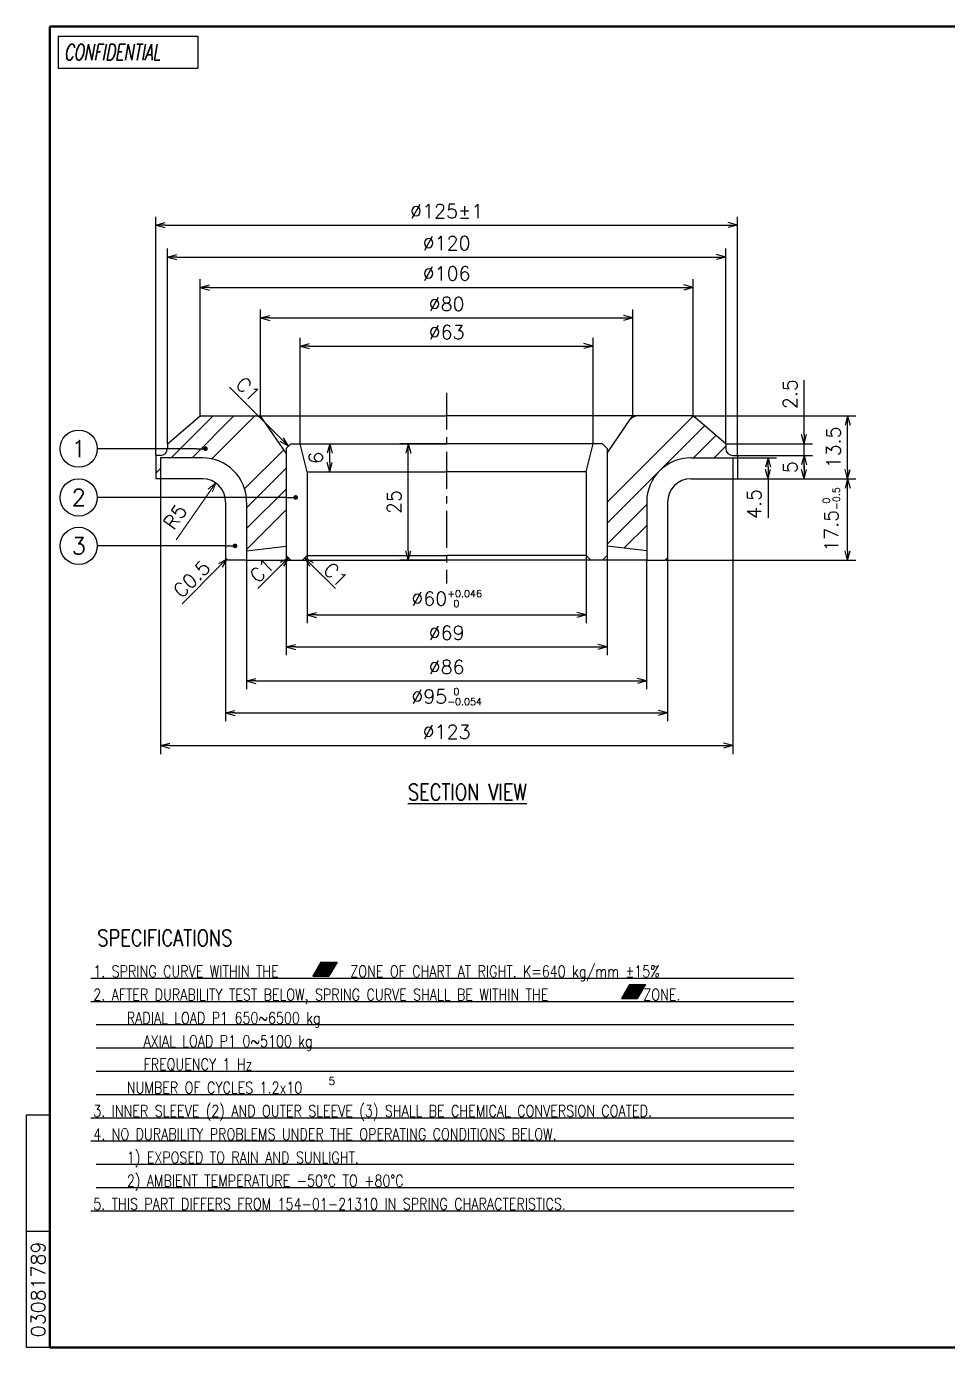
# Model space of a CAD drawing. Header units: millimetres. Extents: x 9 to 405, y 6 to 290.
# Drawn here: x 9.5 to 207.5, y 6.5 to 290.5 of the extents above; entities that cross this region are included whole.
import ezdxf
from ezdxf.enums import TextEntityAlignment as Align

# ---------------------------------------------------------------- set-up
doc = ezdxf.new("R2010")
doc.units = ezdxf.units.MM
doc.header["$LTSCALE"] = 0.25
doc.linetypes.add('CENTER', pattern=[50.8, 31.75, -6.35, 6.35, -6.35])
doc.layers.get('0').update_dxf_attribs({"linetype": 'CONTINUOUS'})
for name, color, linetype in [('1', 4, 'CONTINUOUS'), ('CENTER', 1, 'CENTER'), ('GAWA', 2, 'CONTINUOUS'), ('SCALE', 4, 'CONTINUOUS')]:
    doc.layers.add(name, color=color, linetype=linetype)
doc.layers.add('AM_5_SCALE', color=4, linetype='CONTINUOUS', lineweight=20)
doc.layers.add('AM_BOR_GAWA', color=2, linetype='CONTINUOUS', lineweight=40)
doc.styles.add('ITL-SET', font='ITALIC', dxfattribs={"bigfont": 'BIGFONT'})
doc.styles.add('ROMANS_EN', font='romans.shx')
doc.styles.get("Standard").update_dxf_attribs({"font": 'txt.shx', "bigfont": 'extfont2.shx'})
doc.dimstyles.new('AM_JIS$4', dxfattribs={"dimtxt": 3, "dimasz": 2, "dimexe": 1.8, "dimexo": 1, "dimgap": 1.5, "dimtad": 3, "dimdec": 3, "dimzin": 9, "dimtxsty": 'STANDARD', "dimblk": 'OPEN30', "dimcen": 1, "dimclrd": 256, "dimclre": 256, "dimclrt": 4, "dimazin": 2, "dimtm": 1e-09, "dimtfac": 0.71, "dimtdec": 3, "dimtmove": 0, "dimatfit": 3, "dimldrblk": 'OPEN30', "dimlwd": -1, "dimlwe": -1, "dimarcsym": 1})
doc.dimstyles.new('YAZ1', dxfattribs={"dimtxt": 3, "dimasz": 2, "dimexe": 1.8, "dimexo": 0.1, "dimgap": 0, "dimtad": 1, "dimdec": 3, "dimzin": 9, "dimtxsty": 'STANDARD', "dimblk": 'YAZ1', "dimblk1": 'YAZ1', "dimblk2": 'YAZ1', "dimsah": 1, "dimcen": 0.1, "dimclrd": 256, "dimclre": 256, "dimclrt": 256, "dimazin": 3, "dimtfac": 1, "dimtdec": 3, "dimtmove": 2, "dimatfit": 1, "dimldrblk": 'YAZ1', "dimtvp": 1, "dimtzin": 9})

# ---------------------------------------------------------------- blocks, each defined once
blk = doc.blocks.new('YAZ1')
for p, q in [((0, 0), (-1, 0.27)), ((0, 0), (-1, -0.27)), ((-1, 0), (0, 0))]:
    blk.add_line(p, q)
blk = doc.blocks.new('*D4')
at = {"layer": 'SCALE', "lineweight": -2, "transparency": 16777216}
for p, q in [((68.32, 200.86), (68.32, 223.58)), ((70.32, 221.78), (129.32, 221.78)), ((131.32, 200.86), (131.32, 223.58))]:
    blk.add_line(p, q, dxfattribs=at)
at = {"layer": 'SCALE', "lineweight": -2, "transparency": 16777216, "xscale": 2, "yscale": 2, "zscale": 2, "rotation": 180}
blk.add_blockref('YAZ1', (68.32, 221.78), dxfattribs=at)
at = {"layer": 'SCALE', "lineweight": -2, "transparency": 16777216, "xscale": 2, "yscale": 2, "zscale": 2}
blk.add_blockref('YAZ1', (131.32, 221.78), dxfattribs=at)
at = {"layer": 'SCALE', "transparency": 16777216, "insert": (99.82, 224.78), "char_height": 3, "attachment_point": 5}
blk.add_mtext('\\A1;%%c63', dxfattribs=at)
blk = doc.blocks.new('*D5')
at = {"layer": 'SCALE', "lineweight": -2, "transparency": 16777216}
for p, q in [((59.82, 206.86), (59.82, 229.63)), ((61.82, 227.83), (137.82, 227.83)), ((139.82, 206.86), (139.82, 229.63))]:
    blk.add_line(p, q, dxfattribs=at)
at = {"layer": 'SCALE', "lineweight": -2, "transparency": 16777216, "xscale": 2, "yscale": 2, "zscale": 2, "rotation": 180}
blk.add_blockref('YAZ1', (59.82, 227.83), dxfattribs=at)
at = {"layer": 'SCALE', "lineweight": -2, "transparency": 16777216, "xscale": 2, "yscale": 2, "zscale": 2}
blk.add_blockref('YAZ1', (139.82, 227.83), dxfattribs=at)
at = {"layer": 'SCALE', "transparency": 16777216, "insert": (99.82, 230.83), "char_height": 3, "attachment_point": 5}
blk.add_mtext('\\A1;%%c80', dxfattribs=at)
blk = doc.blocks.new('*D6')
at = {"layer": 'SCALE', "lineweight": -2, "transparency": 16777216}
for p, q in [((46.82, 206.86), (46.82, 236.18)), ((152.82, 206.86), (152.82, 236.18)), ((48.82, 234.38), (150.82, 234.38))]:
    blk.add_line(p, q, dxfattribs=at)
at = {"layer": 'SCALE', "lineweight": -2, "transparency": 16777216, "xscale": 2, "yscale": 2, "zscale": 2, "rotation": 180}
blk.add_blockref('YAZ1', (46.82, 234.38), dxfattribs=at)
at = {"layer": 'SCALE', "lineweight": -2, "transparency": 16777216, "xscale": 2, "yscale": 2, "zscale": 2}
blk.add_blockref('YAZ1', (152.82, 234.38), dxfattribs=at)
at = {"layer": 'SCALE', "transparency": 16777216, "insert": (99.82, 237.38), "char_height": 3, "attachment_point": 5}
blk.add_mtext('\\A1;%%c106', dxfattribs=at)
blk = doc.blocks.new('*D7')
at = {"layer": 'SCALE', "lineweight": -2, "transparency": 16777216}
for p, q in [((39.82, 200.86), (39.82, 242.73)), ((159.82, 200.86), (159.82, 242.73)), ((41.82, 240.93), (157.82, 240.93))]:
    blk.add_line(p, q, dxfattribs=at)
at = {"layer": 'SCALE', "lineweight": -2, "transparency": 16777216, "xscale": 2, "yscale": 2, "zscale": 2, "rotation": 180}
blk.add_blockref('YAZ1', (39.82, 240.93), dxfattribs=at)
at = {"layer": 'SCALE', "lineweight": -2, "transparency": 16777216, "xscale": 2, "yscale": 2, "zscale": 2}
blk.add_blockref('YAZ1', (159.82, 240.93), dxfattribs=at)
at = {"layer": 'SCALE', "transparency": 16777216, "insert": (99.82, 243.93), "char_height": 3, "attachment_point": 5}
blk.add_mtext('\\A1;%%c120', dxfattribs=at)
blk = doc.blocks.new('*D8')
at = {"layer": 'SCALE', "lineweight": -2, "transparency": 16777216}
for p, q in [((37.32, 198.36), (37.32, 249.58)), ((39.32, 247.78), (160.32, 247.78)), ((162.32, 198.36), (162.32, 249.58))]:
    blk.add_line(p, q, dxfattribs=at)
at = {"layer": 'SCALE', "lineweight": -2, "transparency": 16777216, "xscale": 2, "yscale": 2, "zscale": 2, "rotation": 180}
blk.add_blockref('YAZ1', (37.32, 247.78), dxfattribs=at)
at = {"layer": 'SCALE', "lineweight": -2, "transparency": 16777216, "xscale": 2, "yscale": 2, "zscale": 2}
blk.add_blockref('YAZ1', (162.32, 247.78), dxfattribs=at)
at = {"layer": 'SCALE', "transparency": 16777216, "insert": (99.82, 250.78), "char_height": 3, "attachment_point": 5}
blk.add_mtext('\\A1;%%c125±1', dxfattribs=at)
blk = doc.blocks.new('*D9')
at = {"layer": 'SCALE', "lineweight": -2, "transparency": 16777216}
for p, q in [((68.42, 200.76), (76.49, 200.76)), ((74.69, 196.76), (74.69, 198.76)), ((69.92, 194.76), (76.49, 194.76))]:
    blk.add_line(p, q, dxfattribs=at)
at = {"layer": 'SCALE', "lineweight": -2, "transparency": 16777216, "xscale": 2, "yscale": 2, "zscale": 2}
for p, rotation in [((74.69, 200.76), 90), ((74.69, 194.76), 270)]:
    blk.add_blockref('YAZ1', p, dxfattribs=dict(at, rotation=rotation))
at = {"layer": 'SCALE', "transparency": 16777216, "insert": (71.69, 197.76), "char_height": 3, "attachment_point": 5, "rotation": 90}
blk.add_mtext('\\A1;6', dxfattribs=at)
blk = doc.blocks.new('*D10')
at = {"layer": 'SCALE', "lineweight": -2, "transparency": 16777216}
for p, q in [((99.72, 200.76), (89.76, 200.76)), ((91.56, 177.76), (91.56, 198.76)), ((99.72, 175.76), (89.76, 175.76))]:
    blk.add_line(p, q, dxfattribs=at)
at = {"layer": 'SCALE', "lineweight": -2, "transparency": 16777216, "xscale": 2, "yscale": 2, "zscale": 2}
for p, rotation in [((91.56, 200.76), 90), ((91.56, 175.76), 270)]:
    blk.add_blockref('YAZ1', p, dxfattribs=dict(at, rotation=rotation))
at = {"layer": 'SCALE', "transparency": 16777216, "insert": (88.56, 188.26), "char_height": 3, "attachment_point": 5, "rotation": 90}
blk.add_mtext('\\A1;25', dxfattribs=at)
blk = doc.blocks.new('*D11')
at = {"layer": 'SCALE', "lineweight": -2, "transparency": 16777216}
for p, q in [((69.82, 176.66), (69.82, 162.19)), ((129.82, 176.66), (129.82, 162.19)), ((71.82, 163.99), (127.82, 163.99))]:
    blk.add_line(p, q, dxfattribs=at)
at = {"layer": 'SCALE', "lineweight": -2, "transparency": 16777216, "xscale": 2, "yscale": 2, "zscale": 2, "rotation": 180}
blk.add_blockref('YAZ1', (69.82, 163.99), dxfattribs=at)
at = {"layer": 'SCALE', "lineweight": -2, "transparency": 16777216, "xscale": 2, "yscale": 2, "zscale": 2}
blk.add_blockref('YAZ1', (129.82, 163.99), dxfattribs=at)
at = {"layer": 'SCALE', "transparency": 16777216, "insert": (99.82, 167.49), "char_height": 3, "attachment_point": 5}
blk.add_mtext('\\A1;%%c60{\\H1.500000;\\S+0.046^  0;}', dxfattribs=at)
blk = doc.blocks.new('*D12')
at = {"layer": 'SCALE', "lineweight": -2, "transparency": 16777216}
for p, q in [((65.32, 176.66), (65.32, 155.33)), ((134.32, 176.66), (134.32, 155.33)), ((67.32, 157.13), (132.32, 157.13))]:
    blk.add_line(p, q, dxfattribs=at)
at = {"layer": 'SCALE', "lineweight": -2, "transparency": 16777216, "xscale": 2, "yscale": 2, "zscale": 2, "rotation": 180}
blk.add_blockref('YAZ1', (65.32, 157.13), dxfattribs=at)
at = {"layer": 'SCALE', "lineweight": -2, "transparency": 16777216, "xscale": 2, "yscale": 2, "zscale": 2}
blk.add_blockref('YAZ1', (134.32, 157.13), dxfattribs=at)
at = {"layer": 'SCALE', "transparency": 16777216, "insert": (99.82, 160.13), "char_height": 3, "attachment_point": 5}
blk.add_mtext('\\A1;%%c69', dxfattribs=at)
blk = doc.blocks.new('*D13')
at = {"layer": 'SCALE', "lineweight": -2, "transparency": 16777216}
for p, q in [((56.82, 175.66), (56.82, 148)), ((142.82, 175.66), (142.82, 148)), ((58.82, 149.8), (140.82, 149.8))]:
    blk.add_line(p, q, dxfattribs=at)
at = {"layer": 'SCALE', "lineweight": -2, "transparency": 16777216, "xscale": 2, "yscale": 2, "zscale": 2, "rotation": 180}
blk.add_blockref('YAZ1', (56.82, 149.8), dxfattribs=at)
at = {"layer": 'SCALE', "lineweight": -2, "transparency": 16777216, "xscale": 2, "yscale": 2, "zscale": 2}
blk.add_blockref('YAZ1', (142.82, 149.8), dxfattribs=at)
at = {"layer": 'SCALE', "transparency": 16777216, "insert": (99.82, 152.8), "char_height": 3, "attachment_point": 5}
blk.add_mtext('\\A1;%%c86', dxfattribs=at)
blk = doc.blocks.new('*D14')
at = {"layer": 'SCALE', "lineweight": -2, "transparency": 16777216}
for p, q in [((38.32, 193.16), (38.32, 134.09)), ((161.32, 193.16), (161.32, 134.09)), ((40.32, 135.89), (159.32, 135.89))]:
    blk.add_line(p, q, dxfattribs=at)
at = {"layer": 'SCALE', "lineweight": -2, "transparency": 16777216, "xscale": 2, "yscale": 2, "zscale": 2, "rotation": 180}
blk.add_blockref('YAZ1', (38.32, 135.89), dxfattribs=at)
at = {"layer": 'SCALE', "lineweight": -2, "transparency": 16777216, "xscale": 2, "yscale": 2, "zscale": 2}
blk.add_blockref('YAZ1', (161.32, 135.89), dxfattribs=at)
at = {"layer": 'SCALE', "transparency": 16777216, "insert": (99.82, 138.89), "char_height": 3, "attachment_point": 5}
blk.add_mtext('\\A1;%%c123', dxfattribs=at)
blk = doc.blocks.new('*D15')
at = {"layer": 'SCALE', "lineweight": -2, "transparency": 16777216}
for p, q in [((52.32, 176.16), (52.32, 141.13)), ((147.32, 176.16), (147.32, 141.13)), ((54.32, 142.93), (145.32, 142.93))]:
    blk.add_line(p, q, dxfattribs=at)
at = {"layer": 'SCALE', "lineweight": -2, "transparency": 16777216, "xscale": 2, "yscale": 2, "zscale": 2, "rotation": 180}
blk.add_blockref('YAZ1', (52.32, 142.93), dxfattribs=at)
at = {"layer": 'SCALE', "lineweight": -2, "transparency": 16777216, "xscale": 2, "yscale": 2, "zscale": 2}
blk.add_blockref('YAZ1', (147.32, 142.93), dxfattribs=at)
at = {"layer": 'SCALE', "transparency": 16777216, "insert": (99.82, 146.43), "char_height": 3, "attachment_point": 5}
blk.add_mtext('\\A1;%%c95{\\H1.500000;\\S 0^ -0.054;}', dxfattribs=at)
blk = doc.blocks.new('*D16')
at = {"layer": 'SCALE', "lineweight": -2, "transparency": 16777216}
for p, q in [((161.42, 197.76), (170.73, 197.76)), ((162.42, 193.26), (170.73, 193.26)), ((168.93, 195.76), (168.93, 195.26)), ((168.93, 193.26), (168.93, 184.85))]:
    blk.add_line(p, q, dxfattribs=at)
at = {"layer": 'SCALE', "lineweight": -2, "transparency": 16777216, "xscale": 2, "yscale": 2, "zscale": 2}
for p, rotation in [((168.93, 197.76), 90), ((168.93, 193.26), 270)]:
    blk.add_blockref('YAZ1', p, dxfattribs=dict(at, rotation=rotation))
at = {"layer": 'SCALE', "transparency": 16777216, "insert": (165.93, 187.85), "char_height": 3, "attachment_point": 5, "rotation": 90}
blk.add_mtext('\\A1;4.5', dxfattribs=at)
blk = doc.blocks.new('*D17')
at = {"layer": 'SCALE', "lineweight": -2, "transparency": 16777216}
for p, q in [((162.42, 198.26), (178.47, 198.26)), ((176.67, 195.26), (176.67, 196.26)), ((162.42, 193.26), (178.47, 193.26))]:
    blk.add_line(p, q, dxfattribs=at)
at = {"layer": 'SCALE', "lineweight": -2, "transparency": 16777216, "xscale": 2, "yscale": 2, "zscale": 2}
for p, rotation in [((176.67, 198.26), 90), ((176.67, 193.26), 270)]:
    blk.add_blockref('YAZ1', p, dxfattribs=dict(at, rotation=rotation))
at = {"layer": 'SCALE', "transparency": 16777216, "insert": (173.67, 195.76), "char_height": 3, "attachment_point": 5, "rotation": 90}
blk.add_mtext('\\A1;5', dxfattribs=at)
blk = doc.blocks.new('*D18')
at = {"layer": 'SCALE', "lineweight": -2, "transparency": 16777216}
for p, q in [((176.67, 202.76), (176.67, 214.45)), ((159.69, 200.76), (178.47, 200.76)), ((176.67, 198.26), (176.67, 200.76)), ((162.19, 198.26), (178.47, 198.26)), ((176.67, 196.26), (176.67, 194.26))]:
    blk.add_line(p, q, dxfattribs=at)
at = {"layer": 'SCALE', "lineweight": -2, "transparency": 16777216, "xscale": 2, "yscale": 2, "zscale": 2}
for p, rotation in [((176.67, 200.76), 270), ((176.67, 198.26), 90)]:
    blk.add_blockref('YAZ1', p, dxfattribs=dict(at, rotation=rotation))
at = {"layer": 'SCALE', "transparency": 16777216, "insert": (173.67, 211.45), "char_height": 3, "attachment_point": 5, "rotation": 90}
blk.add_mtext('\\A1;2.5', dxfattribs=at)
blk = doc.blocks.new('*D19')
at = {"layer": 'SCALE', "lineweight": -2, "transparency": 16777216}
for p, q in [((162.42, 193.26), (187.81, 193.26)), ((186.01, 177.76), (186.01, 191.26)), ((146.92, 175.76), (187.81, 175.76))]:
    blk.add_line(p, q, dxfattribs=at)
at = {"layer": 'SCALE', "lineweight": -2, "transparency": 16777216, "xscale": 2, "yscale": 2, "zscale": 2}
for p, rotation in [((186.01, 193.26), 90), ((186.01, 175.76), 270)]:
    blk.add_blockref('YAZ1', p, dxfattribs=dict(at, rotation=rotation))
at = {"layer": 'SCALE', "transparency": 16777216, "insert": (182.51, 184.51), "char_height": 3, "attachment_point": 5, "rotation": 90}
blk.add_mtext('\\A1;17.5{\\H1.500000;\\S 0^ -0.5;}', dxfattribs=at)
blk = doc.blocks.new('*D20')
at = {"layer": 'SCALE', "lineweight": -2, "transparency": 16777216}
for p, q in [((152.92, 206.76), (187.81, 206.76)), ((186.01, 195.26), (186.01, 204.76)), ((162.42, 193.26), (187.81, 193.26))]:
    blk.add_line(p, q, dxfattribs=at)
at = {"layer": 'SCALE', "lineweight": -2, "transparency": 16777216, "xscale": 2, "yscale": 2, "zscale": 2}
for p, rotation in [((186.01, 206.76), 90), ((186.01, 193.26), 270)]:
    blk.add_blockref('YAZ1', p, dxfattribs=dict(at, rotation=rotation))
at = {"layer": 'SCALE', "transparency": 16777216, "insert": (183.01, 200.01), "char_height": 3, "attachment_point": 5, "rotation": 90}
blk.add_mtext('\\A1;13.5', dxfattribs=at)
blk = doc.blocks.new('BALOON')
at = {"layer": 'SCALE', "linetype": 'Continuous'}
blk.add_circle((0, 0), 5, dxfattribs=at)
blk.add_attdef('NO', text='', height=4.5, dxfattribs=at).set_placement((0, 0), align=Align.MIDDLE_CENTER)
blk = doc.blocks.new('DOT1', base_point=(184, 131))
blk.add_line((183, 131), (184, 131))
at = {"const_width": 0.25}
blk.add_lwpolyline([(183.875, 131, 1), (184.125, 131, 1)], format="xyb", close=True, dxfattribs=at)
blk = doc.blocks.new('A3-format')
at = {"layer": 'AM_BOR_GAWA', "color": 2}
for p, q in [((14.5, 290.5), (405.5, 290.5)), ((14.5, 6.5), (14.5, 290.5)), ((405.5, 6.5), (14.5, 6.5))]:
    blk.add_line(p, q, dxfattribs=at)
blk = doc.blocks.new('A3-title-bg')
at = {"layer": 'GAWA', "color": 0}
for p, q in [((-389.17, 281.94), (-359.17, 281.94)), ((-389.17, 281.94), (-389.17, 275.02)), ((-359.17, 281.94), (-359.17, 275.02)), ((-389.17, 275.02), (-359.17, 275.02))]:
    blk.add_line(p, q, dxfattribs=at)
at = {"layer": 'AM_BOR_GAWA', "color": 4, "lineweight": 20}
for tag, p in [('USER-NAME{18}', (-81.23, 22.07)), ('NAME{20}', (-81.23, 12.16)), ('NUMBER{20}', (-81.11, 2.45))]:
    blk.add_attdef(tag, p, '', height=4, dxfattribs=at)
blk.add_attdef('CADNO', text='', height=3, rotation=90, dxfattribs=at).set_placement((-393.5, 12.5), align=Align.MIDDLE_CENTER)
for tag, p in [('APPROVAL{6}', (-174.5, 6)), ('CHECK{6}', (-155.5, 6)), ('DRAW{6}', (-136.5, 6)), ('DATE{7}', (-115.5, 6)), ('GEN-TITLE-SCA{4}', (-97.5, 6))]:
    blk.add_attdef(tag, text='', height=3, dxfattribs=at).set_placement(p, align=Align.MIDDLE_CENTER)
at = {"layer": 'GAWA', "color": 0, "style": 'ITL-SET', "width": 0.65}
blk.add_text('CONFIDENTIAL', height=3.5, dxfattribs=at).set_placement((-387.88, 276.72))
blk = doc.blocks.new('_Open30')
at = {"color": 0, "linetype": 'ByBlock', "lineweight": -2}
for p, q in [((-1, 0.27), (0, 0)), ((0, 0), (-1, -0.27)), ((0, 0), (-1, 0))]:
    blk.add_line(p, q, dxfattribs=at)
blk = doc.blocks.new('*D35')
at = {"layer": 'AM_5_SCALE', "linetype": 'ByBlock', "transparency": 16777216}
blk.add_line((41.66, 180.11), (49.04, 190.73), dxfattribs=at)
at = {"layer": 'AM_5_SCALE', "transparency": 16777216, "xscale": 2, "yscale": 2, "zscale": 2, "rotation": 55.22444413814486}
blk.add_blockref('_Open30', (50.18, 192.37), dxfattribs=at)
at = {"layer": 'AM_5_SCALE', "color": 4, "transparency": 16777216, "insert": (41.48, 185.1), "char_height": 3, "attachment_point": 5, "rotation": 55.2244}
blk.add_mtext('R5', dxfattribs=at)

msp = doc.modelspace()

# ---------------------------------------------------------------- hatches: boundary and pattern name
at = {"layer": 'SCALE'}
h = msp.add_hatch(dxfattribs=at)
h.set_pattern_fill('ANSI34', color=256)
h.paths.add_polyline_path([(60.925, 205.1626), (59.4392, 206.6484, 0.08511802), (58.7729, 206.7626), (47.5648, 206.7626, 0.17903345), (46.2632, 206.2812), (39.825, 200.7626), (39.825, 199.7226), (39.8244, 199.7226, -0.40640737), (38.325, 198.2626), (37.325, 198.2626), (37.325, 193.2626), (38.325, 193.2626), (38.325, 197.7626), (47.325, 197.7626, -0.38407879), (56.7737, 189.2486), (65.325, 189.2486), (65.325, 198.7626)])
h.paths.add_polyline_path([(48.2441, 199.7226, -1), (47.7441, 199.7226, -1)], flags=16)
h.paths.add_polyline_path([(65.325, 189.2486), (56.7737, 189.2486, -0.02599863), (56.825, 188.2626), (56.825, 177.7626), (65.325, 178.7626)])
h.paths.add_polyline_path([(159.825, 200.7626), (153.3867, 206.2812, 0.17903345), (152.0851, 206.7626), (140.877, 206.7626, 0.24697252), (139.2289, 205.8957), (134.325, 198.7626), (134.325, 178.7626), (142.825, 177.7626), (142.825, 188.2626, -0.41421356), (152.325, 197.7626), (161.325, 197.7626), (161.325, 193.2626), (162.325, 193.2626), (162.325, 198.2626), (161.325, 198.2626, -0.41421356), (159.825, 199.7626)])
h = msp.add_hatch(dxfattribs=at)
h.set_pattern_fill('ANSI31', color=256, scale=0.25, angle=90, style=0)
h.set_pattern_definition([(225, (-1.625, 1.625), (0.1403165, -0.1403165), [])])
h.paths.add_polyline_path([(76.2598, 89.3629), (72.7957, 89.3629), (71.0636, 86.3629), (74.5277, 86.3629)])
h = msp.add_hatch(dxfattribs=at)
h.set_pattern_fill('ANSI31', color=256, scale=0.25, style=0)
h.set_pattern_definition([(45, (1.625, 1.625), (-0.1403165, 0.1403165), [])])
h.paths.add_polyline_path([(142.5722, 84.5169), (139.1081, 84.5169), (137.376, 81.5169), (140.8401, 81.5169)])

# ---------------------------------------------------------------- linework, layer by layer
for p, q in [((39.825, 200.7626), (46.2632, 206.2812)), ((47.5648, 206.7626), (58.7729, 206.7626)), ((59.825, 206.7626), (99.825, 206.7626)), ((65.325, 198.7626), (60.421, 205.8957)), ((139.825, 206.7626), (99.825, 206.7626)), ((134.325, 198.7626), (139.2289, 205.8957)), ((152.0851, 206.7626), (140.877, 206.7626)), ((159.825, 200.7626), (153.3867, 206.2812)), ((39.825, 200.7626), (39.825, 199.7626)), ((65.325, 199.7626), (66.325, 200.7626)), ((65.325, 199.7626), (65.325, 176.7626)), ((66.325, 200.7626), (99.825, 200.7626)), ((69.825, 194.7626), (68.325, 200.7626)), ((133.325, 200.7626), (99.825, 200.7626)), ((129.825, 194.7626), (131.325, 200.7626)), ((134.325, 199.7626), (133.325, 200.7626)), ((134.325, 199.7626), (134.325, 176.7626)), ((159.825, 200.7626), (159.825, 199.7626)), ((37.325, 198.2626), (37.325, 193.2626)), ((38.325, 198.2626), (37.325, 198.2626)), ((38.325, 197.7626), (38.325, 193.2626)), ((47.325, 197.7626), (38.325, 197.7626)), ((152.325, 197.7626), (161.325, 197.7626)), ((161.325, 198.2626), (162.325, 198.2626)), ((161.325, 197.7626), (161.325, 193.2626)), ((162.325, 198.2626), (162.325, 193.2626)), ((38.325, 193.2626), (37.325, 193.2626)), ((47.325, 193.2626), (38.325, 193.2626)), ((69.825, 194.7626), (69.825, 176.7626)), ((69.825, 194.7626), (99.825, 194.7626)), ((129.825, 194.7626), (99.825, 194.7626)), ((129.825, 194.7626), (129.825, 176.7626)), ((152.325, 193.2626), (161.325, 193.2626)), ((161.325, 193.2626), (162.325, 193.2626)), ((52.325, 188.2626), (52.325, 176.2626)), ((56.825, 188.2626), (56.825, 175.7626)), ((142.825, 188.2626), (142.825, 175.7626)), ((147.325, 188.2626), (147.325, 176.2626)), ((52.325, 176.2626), (52.825, 175.7626)), ((56.825, 177.7626), (65.325, 178.7626)), ((65.325, 176.7626), (66.325, 175.7626)), ((69.825, 176.7626), (68.825, 175.7626)), ((69.825, 176.7626), (99.825, 176.7626)), ((129.825, 176.7626), (99.825, 176.7626)), ((129.825, 176.7626), (130.825, 175.7626)), ((134.325, 176.7626), (133.325, 175.7626)), ((142.825, 177.7626), (134.325, 178.7626)), ((147.325, 176.2626), (146.825, 175.7626)), ((56.825, 175.7626), (52.825, 175.7626)), ((56.825, 175.7626), (66.325, 175.7626)), ((66.325, 175.7626), (68.825, 175.7626)), ((68.825, 175.7626), (99.825, 175.7626)), ((130.825, 175.7626), (99.825, 175.7626)), ((133.325, 175.7626), (130.825, 175.7626)), ((142.825, 175.7626), (133.325, 175.7626)), ((142.825, 175.7626), (146.825, 175.7626))]:
    msp.add_line(p, q)
for centre, radius, start, end in [((47.5648, 204.7626), 2, 90, 130.601295), ((58.7729, 204.7626), 2, 34.508523, 90), ((140.877, 204.7626), 2, 90, 145.491477), ((152.0851, 204.7626), 2, 49.398705, 90), ((38.325, 199.7626), 1.5, 270, 0), ((161.325, 199.7626), 1.5, 180, 270), ((47.325, 188.2626), 9.5, 0, 90), ((152.325, 188.2626), 9.5, 90, 180), ((47.325, 188.2626), 5, 0, 90), ((152.325, 188.2626), 5, 90, 180)]:
    msp.add_arc(centre, radius, start, end)
at = {"layer": '1'}
for p, q in [((23.3798, 85.9211), (174.4825, 85.9211)), ((23.3798, 80.9211), (174.4825, 80.9211)), ((24.482, 75.9211), (174.4825, 75.9211)), ((24.482, 70.9211), (174.4825, 70.9211)), ((24.482, 65.9211), (174.4825, 65.9211)), ((24.482, 60.9211), (174.4825, 60.9211)), ((23.3798, 55.9211), (174.4825, 55.9211)), ((23.3798, 50.9211), (174.4825, 50.9211)), ((24.482, 45.9211), (174.4825, 45.9211)), ((24.482, 40.9211), (174.4825, 40.9211)), ((23.3798, 35.9211), (174.4825, 35.9211))]:
    msp.add_line(p, q, dxfattribs=at)
at = {"layer": 'CENTER'}
msp.add_line((99.825, 211.7626), (99.825, 170.7626), dxfattribs=at)
at = {"layer": 'GAWA'}
for p, q in [((9.5, 31.5), (9.5, 56.5)), ((9.5, 56.5), (14.5, 56.5)), ((9.5, 6.5), (9.5, 31.5)), ((9.5, 31.5), (14.5, 31.5)), ((14.5, 6.5), (9.5, 6.5))]:
    msp.add_line(p, q, dxfattribs=at)
at = {"layer": 'SCALE'}
for p, q in [((64.4107, 201.6769), (53.1202, 212.9674)), ((46.2632, 206.2812), (46.825, 206.7626)), ((46.825, 206.7626), (47.5648, 206.7626)), ((58.7729, 206.7626), (59.825, 206.7626)), ((60.421, 205.8957), (59.825, 206.7626)), ((139.2289, 205.8957), (139.825, 206.7626)), ((140.877, 206.7626), (139.825, 206.7626)), ((152.825, 206.7626), (152.0851, 206.7626)), ((153.3867, 206.2812), (152.825, 206.7626)), ((45.9941, 199.7226), (24.7357, 199.7226)), ((65.3786, 189.2486), (24.7357, 189.2486)), ((52.3381, 178.8385), (24.7357, 178.8385)), ((51.1607, 174.5984), (42.946, 166.3837)), ((64.4107, 174.8484), (59.2089, 169.6466)), ((70.7392, 174.8484), (75.941, 169.6466)), ((72.7957, 89.3629), (71.0636, 86.3629)), ((72.7957, 89.3629), (76.2598, 89.3629)), ((76.2598, 89.3629), (74.5277, 86.3629)), ((71.0636, 86.3629), (74.5277, 86.3629)), ((139.1081, 84.5169), (137.376, 81.5169)), ((139.1081, 84.5169), (142.5722, 84.5169)), ((142.5722, 84.5169), (140.8401, 81.5169)), ((137.376, 81.5169), (140.8401, 81.5169))]:
    msp.add_line(p, q, dxfattribs=at)

# ---------------------------------------------------------------- block references
msp.add_blockref('A3-format', (0, 0), dxfattribs=at)
ref = msp.add_blockref('A3-title-bg', (405.5, 6.5), dxfattribs=at)
ref.add_attrib('CADNO', '03081789', dxfattribs={"layer": 'AM_BOR_GAWA', "color": 4, "lineweight": 20, "height": 3, "rotation": 90}).set_placement((12, 19), align=Align.MIDDLE_CENTER)
at = {"layer": 'SCALE', "xscale": 0.8, "yscale": 0.8, "zscale": 0.8}
for p, values in [((20.7357, 199.7226), {'NO': '1'}), ((20.7357, 189.2486), {'NO': '2'}), ((20.7357, 178.8385), {'NO': '3'})]:
    msp.add_blockref('BALOON', p, dxfattribs=at).add_auto_attribs(values)
at = {"layer": 'SCALE', "yscale": 2, "zscale": 2}
for p, xscale, rotation in [((65.825, 200.2626), 2, 315), ((52.575, 176.0126), 2, 45), ((65.825, 176.2626), 2, 45), ((69.325, 176.2626), -2, 315)]:
    msp.add_blockref('YAZ1', p, dxfattribs=dict(at, xscale=xscale, rotation=rotation))
at = {"layer": 'SCALE', "xscale": 2, "yscale": 2, "zscale": 2}
for p in [(47.9941, 199.7226), (67.3786, 189.2486), (54.3381, 178.8385)]:
    msp.add_blockref('DOT1', p, dxfattribs=at)

# ---------------------------------------------------------------- texts
at = {"layer": '1', "style": 'ROMANS_EN', "width": 0.8}
msp.add_text('%%USECTION VIEW', height=3.5, dxfattribs=at).set_placement((91.5143, 124.1551))
at = {"layer": 'SCALE'}
for s, rotation, p in [('C1', 315, (54.2022, 213.3375)), ('C0.5', 45, (42.8468, 167.4181)), ('C1', 45, (59.2893, 170.634)), ('C1', 315, (73.0322, 173.4625))]:
    msp.add_text(s, height=3, rotation=rotation, dxfattribs=at).set_placement(p)
at = {"layer": 'SCALE', "style": 'ROMANS_EN', "width": 0.8}
for s, height, p in [('SPECIFICATIONS', 3.5, (24.7333, 92.8111)), ('1. SPRING CURVE WITHIN THE        ZONE OF CHART AT RIGHT. K=640 kg/mm ±15%', 2.5, (23.8798, 86.1058)), ('2. AFTER DURABILITY TEST BELOW, SPRING CURVE SHALL BE WITHIN THE        ZONE.', 2.5, (23.8798, 81.1058)), ('RADIAL LOAD P1 650~6500 kg', 2.5, (31.0798, 76.1058)), ('AXIAL LOAD P1 0~5100 kg', 2.5, (34.6798, 71.1058)), ('FREQUENCY 1 Hz', 2.5, (34.6798, 66.1058)), ('NUMBER OF CYCLES 1.2x10', 2.5, (31.0798, 61.1058)), ('3. INNER SLEEVE (2) AND OUTER SLEEVE (3) SHALL BE CHEMICAL CONVERSION COATED.', 2.5, (23.8798, 56.1058)), ('4. NO DURABILITY PROBLEMS UNDER THE OPERATING CONDITIONS BELOW.', 2.5, (23.8798, 51.1058)), ('1) EXPOSED TO RAIN AND SUNLIGHT.', 2.5, (31.0798, 46.1058)), ('2) AMBIENT TEMPERATURE -50%%dC TO +80%%dC', 2.5, (31.0798, 41.1058)), ('5. THIS PART DIFFERS FROM 154-01-21310 IN SPRING CHARACTERISTICS.', 2.5, (23.8798, 36.1058))]:
    msp.add_text(s, height=height, dxfattribs=at).set_placement(p)
at = {"layer": 'SCALE'}
msp.add_text('5', height=1.6667, dxfattribs=at).set_placement((74.4417, 62.9552))

# ---------------------------------------------------------------- dimensions: what is measured, and where the dimension line sits
at = {"layer": 'AM_5_SCALE'}
dim = msp.add_radius_dim(center=(47.325, 188.2626), mpoint=(50.1768, 192.3696), dimstyle='AM_JIS$4', override={"dimpost": ''}, dxfattribs=at)
dim.commit()
dim.dimension.update_dxf_attribs({"geometry": '*D35', "text_midpoint": (43.9439, 183.3936), "dimtype": 164})
at = {"layer": 'SCALE'}
for base, p1, p2, override, picture, middle in [((162.325, 247.7848), (37.325, 198.2626), (162.325, 198.2626), {"dimzin": 8, "dimtol": 1, "dimlim": 0, "dimtp": 1, "dimtm": 1, "dimtfac": 1}, '*D8', (99.825, 250.7848)), ((147.325, 142.9315), (52.325, 176.2626), (147.325, 176.2626), {"dimzin": 8, "dimtol": 1, "dimlim": 0, "dimtp": 0, "dimtm": 0.054, "dimtfac": 0.5}, '*D15', (99.825, 146.4315)), ((129.825, 163.9927), (69.825, 176.7626), (129.825, 176.7626), {"dimzin": 8, "dimtol": 1, "dimlim": 0, "dimtp": 0.046, "dimtm": 0, "dimtfac": 0.5}, '*D11', (99.825, 167.4927))]:
    dim = msp.add_linear_dim(base=base, p1=p1, p2=p2, text='%%c<>', dimstyle='YAZ1', override=override, dxfattribs=at)
    dim.commit()
    dim.dimension.update_dxf_attribs({"geometry": picture, "text_midpoint": middle})
for base, p1, p2, picture, middle in [((159.825, 240.9254), (39.825, 200.7626), (159.825, 200.7626), '*D7', (99.825, 243.9254)), ((152.825, 234.3788), (46.825, 206.7626), (152.825, 206.7626), '*D6', (99.825, 237.3788)), ((139.825, 227.8323), (59.825, 206.7626), (139.825, 206.7626), '*D5', (99.825, 230.8323)), ((131.325, 221.7767), (68.325, 200.7626), (131.325, 200.7626), '*D4', (99.825, 224.7767)), ((161.325, 135.8886), (38.325, 193.2626), (161.325, 193.2626), '*D14', (99.825, 138.8886)), ((134.325, 157.1259), (65.325, 176.7626), (134.325, 176.7626), '*D12', (99.825, 160.1259)), ((142.825, 149.8012), (56.825, 175.7626), (142.825, 175.7626), '*D13', (99.825, 152.8012))]:
    dim = msp.add_linear_dim(base=base, p1=p1, p2=p2, text='%%c<>', dimstyle='YAZ1', dxfattribs=at)
    dim.commit()
    dim.dimension.update_dxf_attribs({"geometry": picture, "text_midpoint": middle})
for base, p1, p2, override, picture, middle in [((176.6671, 200.7626), (162.087, 198.2626), (159.587, 200.7626), {"dimtmove": 0, "dimatfit": 2}, '*D18', (176.6671, 211.4547)), ((168.9296, 197.7626), (162.325, 193.2626), (161.325, 197.7626), {"dimjust": 1, "dimtmove": 0, "dimatfit": 2}, '*D16', (168.9296, 187.8534))]:
    dim = msp.add_linear_dim(base=base, p1=p1, p2=p2, angle=90, dimstyle='YAZ1', override=override, dxfattribs=at)
    dim.commit()
    dim.dimension.update_dxf_attribs({"geometry": picture, "text_midpoint": middle, "dimtype": 160})
for base, p1, p2, picture, middle in [((186.0132, 206.7626), (162.325, 193.2626), (152.825, 206.7626), '*D20', (183.0132, 200.0126)), ((74.6932, 200.7626), (69.825, 194.7626), (68.325, 200.7626), '*D9', (71.6932, 197.7626)), ((91.5617, 200.7626), (99.825, 175.7626), (99.825, 200.7626), '*D10', (88.5617, 188.2626))]:
    dim = msp.add_linear_dim(base=base, p1=p1, p2=p2, angle=90, dimstyle='YAZ1', dxfattribs=at)
    dim.commit()
    dim.dimension.update_dxf_attribs({"geometry": picture, "text_midpoint": middle})
for base, p1, p2, override, picture, middle in [((176.6671, 198.2626), (162.325, 193.2626), (162.325, 198.2626), {"dimtmove": 0, "dimatfit": 2}, '*D17', (173.6671, 195.7626)), ((186.0132, 193.2626), (146.825, 175.7626), (162.325, 193.2626), {"dimzin": 8, "dimtol": 1, "dimlim": 0, "dimtp": 0, "dimtm": 0.5, "dimtfac": 0.5}, '*D19', (182.5132, 184.5126))]:
    dim = msp.add_linear_dim(base=base, p1=p1, p2=p2, angle=90, dimstyle='YAZ1', override=override, dxfattribs=at)
    dim.commit()
    dim.dimension.update_dxf_attribs({"geometry": picture, "text_midpoint": middle})

doc.saveas('drawing.dxf')
